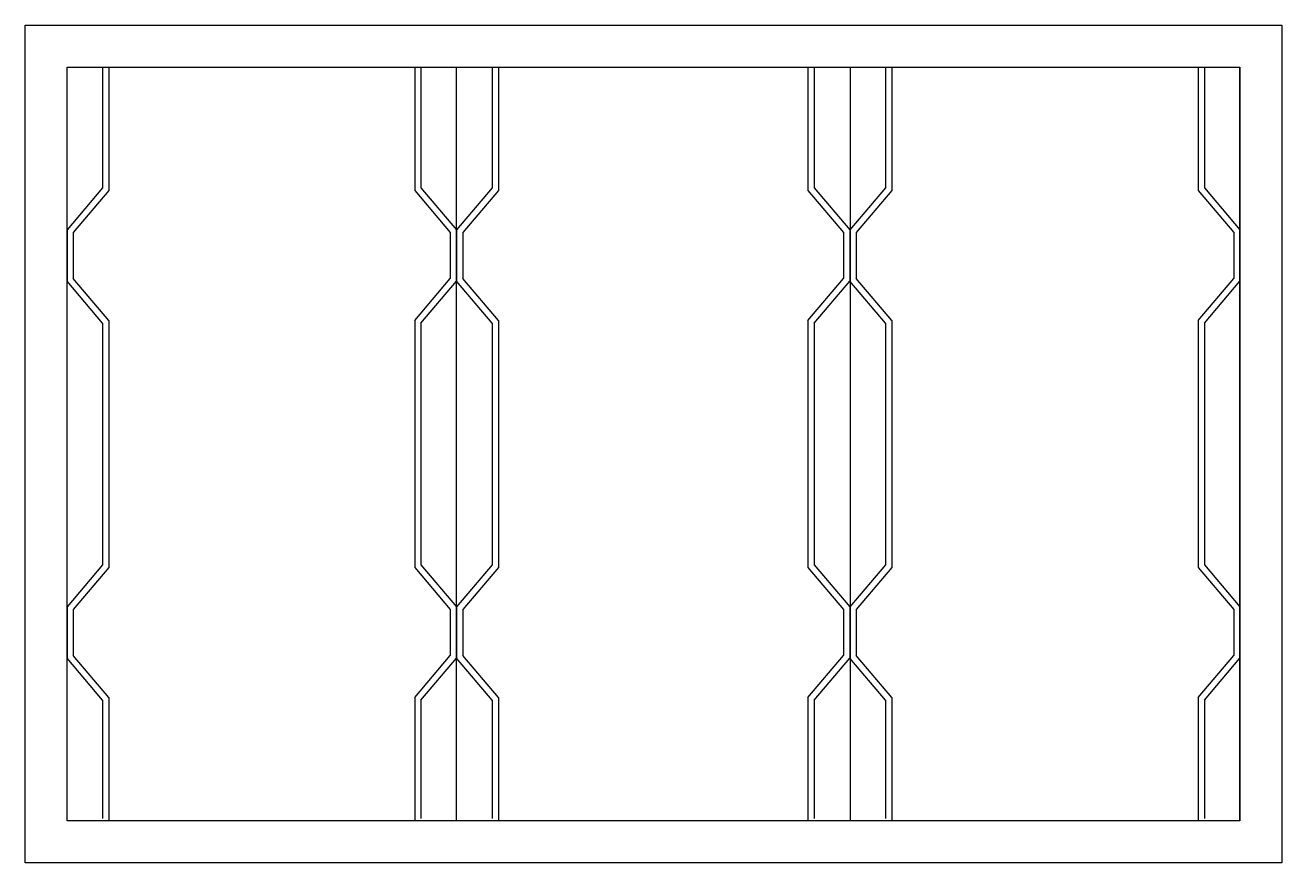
# Model space of a CAD drawing. Header units: millimetres. Extents: x 326.473 to 327.073, y 1320.998 to 1321.398.
import ezdxf

# ---------------------------------------------------------------- set-up
doc = ezdxf.new("R2010")
doc.units = ezdxf.units.MM
doc.header["$LTSCALE"] = 0.5
doc.layers.add('Gravia_Janelas', color=1, linetype='Continuous')

msp = doc.modelspace()

# ---------------------------------------------------------------- linework, layer by layer
at = {"layer": 'Gravia_Janelas'}
for p, q in [((326.47348, 1321.39836), (327.07348, 1321.39836)), ((326.47348, 1320.99836), (326.47348, 1321.39836)), ((327.07348, 1321.39836), (327.07348, 1320.99836)), ((326.49348, 1321.37836), (327.05348, 1321.37836)), ((326.49348, 1321.01836), (326.49348, 1321.37836)), ((326.49348, 1321.01836), (326.49348, 1321.37836)), ((326.51048, 1321.37836), (326.51048, 1321.3206)), ((326.51348, 1321.37836), (326.51348, 1321.31936)), ((326.60348, 1321.37836), (326.64348, 1321.37836)), ((326.65948, 1321.37836), (326.65948, 1321.31936)), ((326.66248, 1321.37836), (326.66248, 1321.3206)), ((326.67948, 1321.01836), (326.67948, 1321.37836)), ((326.67948, 1321.01836), (326.67948, 1321.37836)), ((326.69648, 1321.37836), (326.69648, 1321.3206)), ((326.69948, 1321.37836), (326.69948, 1321.31936)), ((326.75323, 1321.37836), (326.79323, 1321.37836)), ((326.84723, 1321.37836), (326.84723, 1321.31936)), ((326.85023, 1321.37836), (326.85023, 1321.3206)), ((326.86748, 1321.01836), (326.86748, 1321.37836)), ((326.86748, 1321.01836), (326.86748, 1321.37836)), ((326.88423, 1321.37836), (326.88423, 1321.3206)), ((326.88723, 1321.37836), (326.88723, 1321.31936)), ((326.90348, 1321.37836), (326.94348, 1321.37836)), ((327.03348, 1321.37836), (327.03348, 1321.31936)), ((327.03648, 1321.37836), (327.03648, 1321.3206)), ((327.05348, 1321.37836), (327.05348, 1321.01836)), ((327.05348, 1321.01836), (327.05348, 1321.37836)), ((326.51048, 1321.3206), (326.49348, 1321.3006)), ((326.66248, 1321.3206), (326.67948, 1321.3006)), ((326.69648, 1321.3206), (326.67948, 1321.3006)), ((326.85023, 1321.3206), (326.86723, 1321.3006)), ((326.88423, 1321.3206), (326.86723, 1321.3006)), ((327.03648, 1321.3206), (327.05348, 1321.3006)), ((326.51348, 1321.31936), (326.49648, 1321.29936)), ((326.65948, 1321.31936), (326.67648, 1321.29936)), ((326.69948, 1321.31936), (326.68248, 1321.29936)), ((326.84723, 1321.31936), (326.86423, 1321.29936)), ((326.88723, 1321.31936), (326.87023, 1321.29936)), ((327.03348, 1321.31936), (327.05048, 1321.29936)), ((326.49348, 1321.3006), (326.49348, 1321.28836)), ((326.49348, 1321.3006), (326.49348, 1321.28836)), ((326.49648, 1321.29936), (326.49648, 1321.28836)), ((326.67648, 1321.29936), (326.67648, 1321.28836)), ((326.67948, 1321.3006), (326.67948, 1321.28836)), ((326.67948, 1321.3006), (326.67948, 1321.28836)), ((326.68248, 1321.29936), (326.68248, 1321.28836)), ((326.86423, 1321.29936), (326.86423, 1321.28836)), ((326.86723, 1321.3006), (326.86723, 1321.28836)), ((326.86723, 1321.3006), (326.86723, 1321.28836)), ((326.87023, 1321.29936), (326.87023, 1321.28836)), ((327.05048, 1321.29936), (327.05048, 1321.28836)), ((327.05348, 1321.3006), (327.05348, 1321.28836)), ((327.05348, 1321.3006), (327.05348, 1321.28836)), ((326.49348, 1321.28836), (326.49348, 1321.27611)), ((326.49348, 1321.28836), (326.49348, 1321.27611)), ((326.49648, 1321.28836), (326.49648, 1321.27736)), ((326.67648, 1321.28836), (326.67648, 1321.27736)), ((326.67948, 1321.28836), (326.67948, 1321.27611)), ((326.67948, 1321.28836), (326.67948, 1321.27611)), ((326.68248, 1321.28836), (326.68248, 1321.27736)), ((326.86423, 1321.28836), (326.86423, 1321.27736)), ((326.86723, 1321.28836), (326.86723, 1321.27611)), ((326.86723, 1321.28836), (326.86723, 1321.27611)), ((326.87023, 1321.28836), (326.87023, 1321.27736)), ((327.05048, 1321.28836), (327.05048, 1321.27736)), ((327.05348, 1321.28836), (327.05348, 1321.27611)), ((327.05348, 1321.28836), (327.05348, 1321.27611)), ((326.51048, 1321.25611), (326.49348, 1321.27611)), ((326.51348, 1321.25736), (326.49648, 1321.27736)), ((326.65948, 1321.25736), (326.67648, 1321.27736)), ((326.66248, 1321.25611), (326.67948, 1321.27611)), ((326.69648, 1321.25611), (326.67948, 1321.27611)), ((326.69948, 1321.25736), (326.68248, 1321.27736)), ((326.84723, 1321.25736), (326.86423, 1321.27736)), ((326.85023, 1321.25611), (326.86723, 1321.27611)), ((326.88423, 1321.25611), (326.86723, 1321.27611)), ((326.88723, 1321.25736), (326.87023, 1321.27736)), ((327.03348, 1321.25736), (327.05048, 1321.27736)), ((327.03648, 1321.25611), (327.05348, 1321.27611)), ((326.51048, 1321.25611), (326.51048, 1321.1406)), ((326.51348, 1321.25736), (326.51348, 1321.13936)), ((326.65948, 1321.25736), (326.65948, 1321.13936)), ((326.66248, 1321.25611), (326.66248, 1321.1406)), ((326.69648, 1321.25611), (326.69648, 1321.1406)), ((326.69948, 1321.25736), (326.69948, 1321.13936)), ((326.84723, 1321.25736), (326.84723, 1321.13936)), ((326.85023, 1321.25611), (326.85023, 1321.1406)), ((326.88423, 1321.25611), (326.88423, 1321.1406)), ((326.88723, 1321.25736), (326.88723, 1321.13936)), ((327.03348, 1321.25736), (327.03348, 1321.13936)), ((327.03648, 1321.25611), (327.03648, 1321.1406)), ((326.65948, 1321.23336), (326.65948, 1321.16336)), ((326.84723, 1321.21836), (326.84723, 1321.16336)), ((327.03348, 1321.21836), (327.03348, 1321.16336)), ((326.51048, 1321.1406), (326.49348, 1321.1206)), ((326.66248, 1321.1406), (326.67948, 1321.1206)), ((326.69648, 1321.1406), (326.67948, 1321.1206)), ((326.85023, 1321.1406), (326.86723, 1321.1206)), ((326.88423, 1321.1406), (326.86723, 1321.1206)), ((327.03648, 1321.1406), (327.05348, 1321.1206)), ((326.51348, 1321.13936), (326.49648, 1321.11936)), ((326.65948, 1321.13936), (326.67648, 1321.11936)), ((326.69948, 1321.13936), (326.68248, 1321.11936)), ((326.84723, 1321.13936), (326.86423, 1321.11936)), ((326.88723, 1321.13936), (326.87023, 1321.11936)), ((327.03348, 1321.13936), (327.05048, 1321.11936)), ((326.49348, 1321.1206), (326.49348, 1321.10836)), ((326.49348, 1321.1206), (326.49348, 1321.10836)), ((326.49648, 1321.11936), (326.49648, 1321.10836)), ((326.67648, 1321.11936), (326.67648, 1321.10836)), ((326.67948, 1321.1206), (326.67948, 1321.10836)), ((326.67948, 1321.1206), (326.67948, 1321.10836)), ((326.68248, 1321.11936), (326.68248, 1321.10836)), ((326.86423, 1321.11936), (326.86423, 1321.10836)), ((326.86723, 1321.1206), (326.86723, 1321.10836)), ((326.86723, 1321.1206), (326.86723, 1321.10836)), ((326.87023, 1321.11936), (326.87023, 1321.10836)), ((327.05048, 1321.11936), (327.05048, 1321.10836)), ((327.05348, 1321.1206), (327.05348, 1321.10836)), ((327.05348, 1321.1206), (327.05348, 1321.10836)), ((326.49348, 1321.10836), (326.49348, 1321.09611)), ((326.49348, 1321.10836), (326.49348, 1321.09611)), ((326.49648, 1321.10836), (326.49648, 1321.09736)), ((326.67648, 1321.10836), (326.67648, 1321.09736)), ((326.67948, 1321.10836), (326.67948, 1321.09611)), ((326.67948, 1321.10836), (326.67948, 1321.09611)), ((326.68248, 1321.10836), (326.68248, 1321.09736)), ((326.86423, 1321.10836), (326.86423, 1321.09736)), ((326.86723, 1321.10836), (326.86723, 1321.09611)), ((326.86723, 1321.10836), (326.86723, 1321.09611)), ((326.87023, 1321.10836), (326.87023, 1321.09736)), ((327.05048, 1321.10836), (327.05048, 1321.09736)), ((327.05348, 1321.10836), (327.05348, 1321.09611)), ((327.05348, 1321.10836), (327.05348, 1321.09611)), ((326.51048, 1321.07611), (326.49348, 1321.09611)), ((326.51348, 1321.07736), (326.49648, 1321.09736)), ((326.65948, 1321.07736), (326.67648, 1321.09736)), ((326.66248, 1321.07611), (326.67948, 1321.09611)), ((326.69648, 1321.07611), (326.67948, 1321.09611)), ((326.69948, 1321.07736), (326.68248, 1321.09736)), ((326.84723, 1321.07736), (326.86423, 1321.09736)), ((326.85023, 1321.07611), (326.86723, 1321.09611)), ((326.88423, 1321.07611), (326.86723, 1321.09611)), ((326.88723, 1321.07736), (326.87023, 1321.09736)), ((327.03348, 1321.07736), (327.05048, 1321.09736)), ((327.03648, 1321.07611), (327.05348, 1321.09611)), ((326.51048, 1321.07611), (326.51048, 1321.0196)), ((326.51348, 1321.07736), (326.51348, 1321.01836)), ((326.65948, 1321.07736), (326.65948, 1321.01836)), ((326.66248, 1321.07611), (326.66248, 1321.0196)), ((326.69648, 1321.07611), (326.69648, 1321.0196)), ((326.69948, 1321.07736), (326.69948, 1321.01836)), ((326.84723, 1321.07736), (326.84723, 1321.01836)), ((326.85023, 1321.07611), (326.85023, 1321.0196)), ((326.88423, 1321.07611), (326.88423, 1321.0196)), ((326.88723, 1321.07736), (326.88723, 1321.01836)), ((327.03348, 1321.07736), (327.03348, 1321.01836)), ((327.03648, 1321.07611), (327.03648, 1321.0196)), ((327.05348, 1321.01836), (326.49348, 1321.01836)), ((327.07348, 1320.99836), (326.47348, 1320.99836))]:
    msp.add_line(p, q, dxfattribs=at)
at = {"layer": 'Gravia_Janelas', "color": 2}
msp.add_lwpolyline([(326.47348, 1321.39836), (327.07348, 1321.39836), (327.07348, 1320.99836), (326.47348, 1320.99836)], close=True, dxfattribs=at)

doc.saveas('drawing.dxf')
